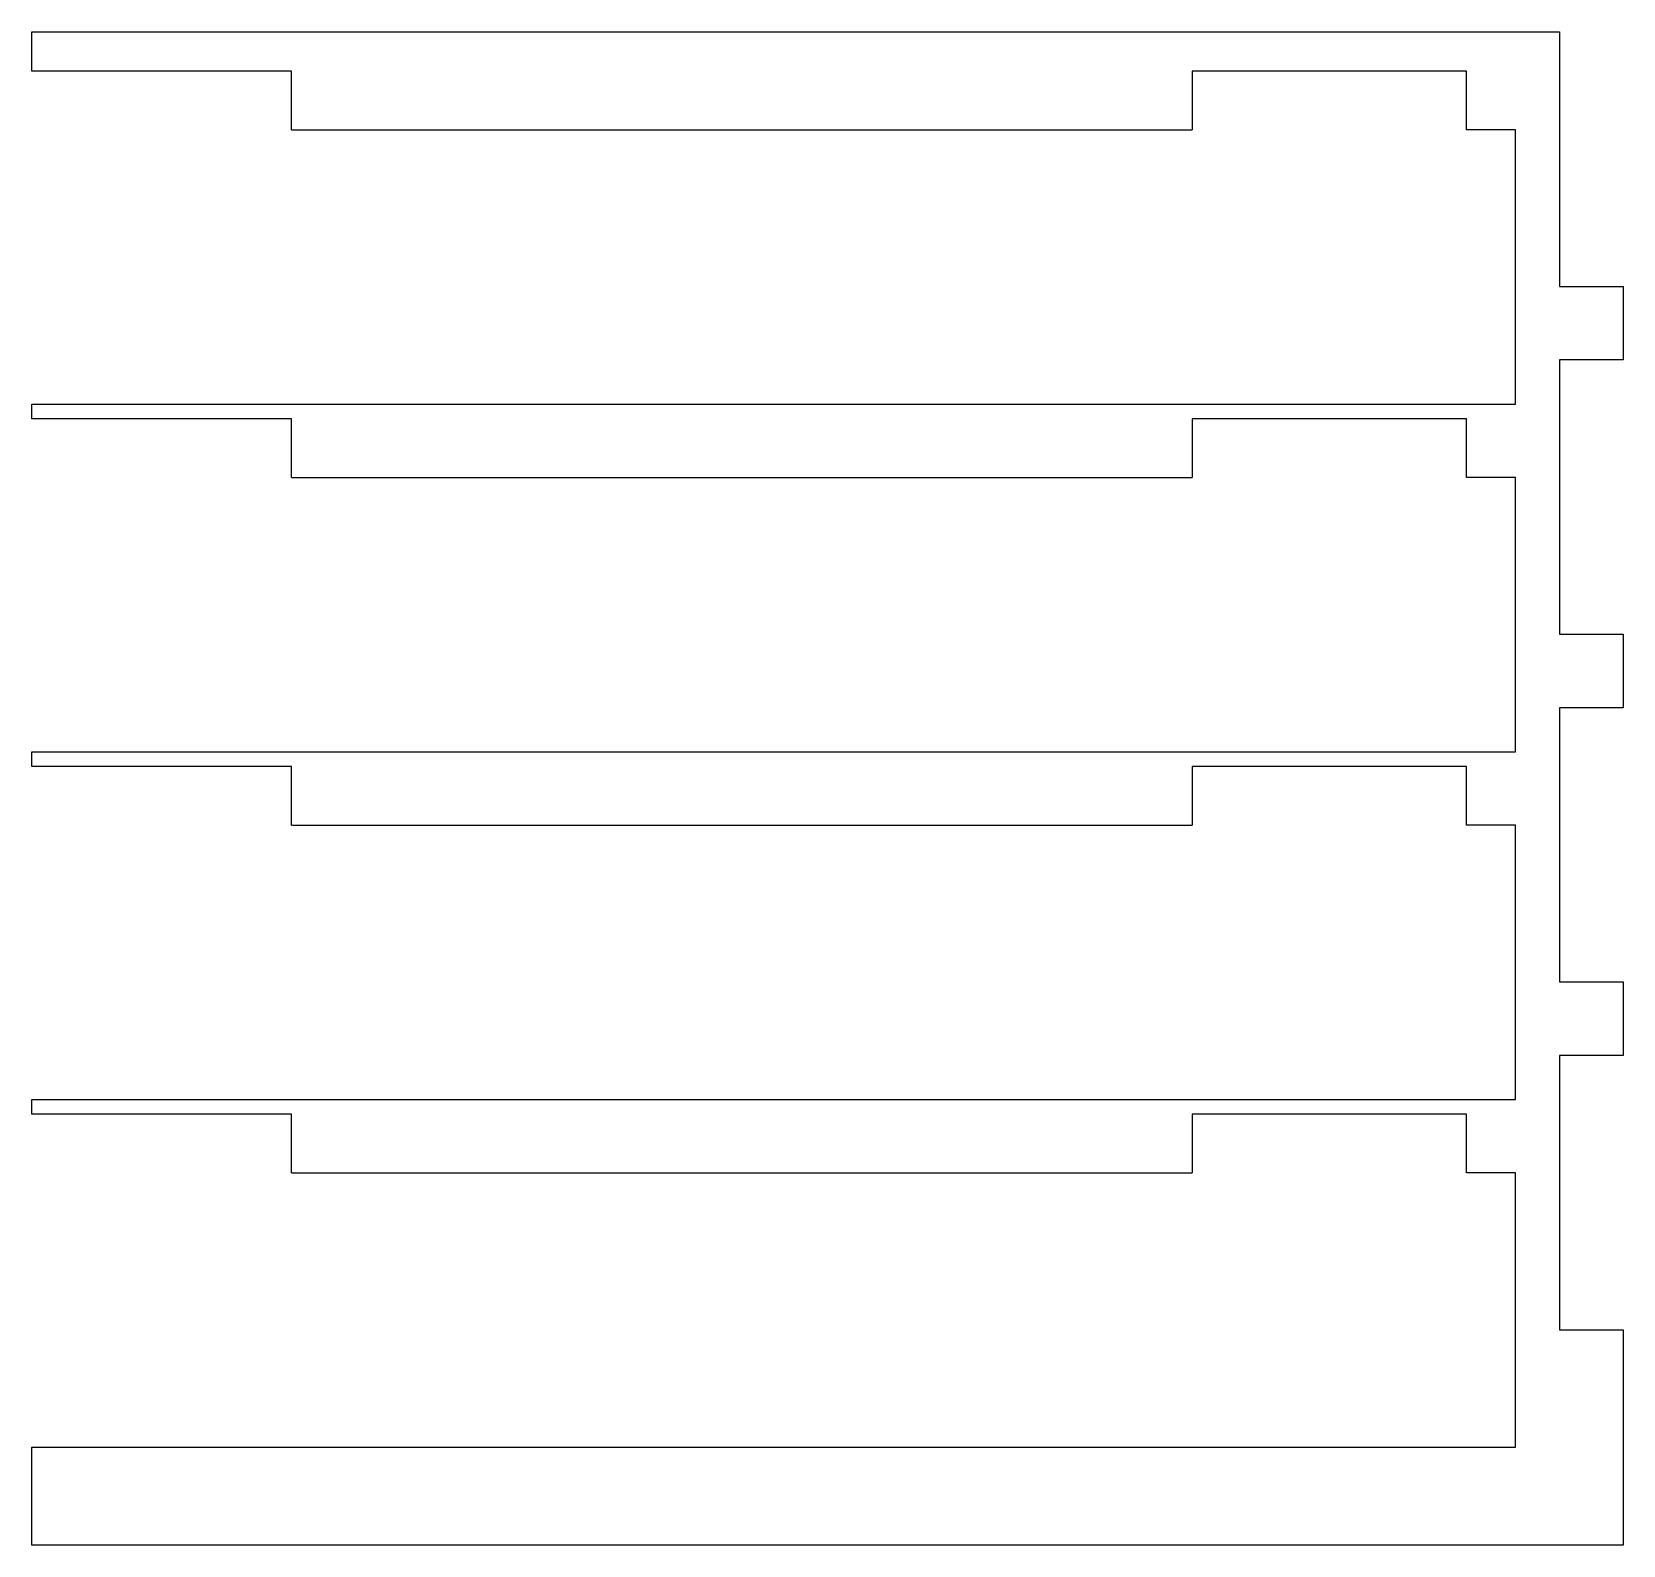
# Model space of a CAD drawing. Header units: millimetres. Extents: x 187.5 to 268.8, y -162 to -84.8.
import ezdxf

# ---------------------------------------------------------------- set-up
doc = ezdxf.new("R2010")
doc.units = ezdxf.units.MM

msp = doc.modelspace()

# ---------------------------------------------------------------- linework, layer by layer
at = {"linetype": 'CONTINUOUS'}
for p, q in [((187.5, -86.75), (187.5, -84.75)), ((187.5, -84.75), (265.5, -84.75)), ((265.5, -84.75), (265.5, -97.75)), ((200.75, -86.75), (187.5, -86.75)), ((200.75, -89.75), (200.75, -86.75)), ((260.75, -86.75), (246.75, -86.75)), ((246.75, -86.75), (246.75, -89.75)), ((260.75, -89.75), (260.75, -86.75)), ((200.75, -89.75), (246.75, -89.75)), ((263.25, -89.75), (260.75, -89.75)), ((263.25, -103.75), (263.25, -89.75)), ((265.5, -97.75), (268.75, -97.75)), ((268.75, -97.75), (268.75, -101.5)), ((268.75, -101.5), (265.5, -101.5)), ((265.5, -101.5), (265.5, -115.5)), ((187.5, -104.5), (187.5, -103.75)), ((187.5, -103.75), (263.25, -103.75)), ((200.75, -104.5), (187.5, -104.5)), ((200.75, -107.5), (200.75, -104.5)), ((260.75, -104.5), (246.75, -104.5)), ((246.75, -104.5), (246.75, -107.5)), ((260.75, -107.5), (260.75, -104.5)), ((200.75, -107.5), (246.75, -107.5)), ((263.25, -107.5), (260.75, -107.5)), ((263.25, -121.5), (263.25, -107.5)), ((265.5, -115.5), (268.75, -115.5)), ((268.75, -115.5), (268.75, -119.25)), ((268.75, -119.25), (265.5, -119.25)), ((265.5, -119.25), (265.5, -133.25)), ((187.5, -122.25), (187.5, -121.5)), ((187.5, -121.5), (263.25, -121.5)), ((200.75, -122.25), (187.5, -122.25)), ((200.75, -125.25), (200.75, -122.25)), ((260.75, -122.25), (246.75, -122.25)), ((246.75, -122.25), (246.75, -125.25)), ((260.75, -125.25), (260.75, -122.25)), ((200.75, -125.25), (246.75, -125.25)), ((263.25, -125.25), (260.75, -125.25)), ((263.25, -139.25), (263.25, -125.25)), ((265.5, -133.25), (268.75, -133.25)), ((268.75, -133.25), (268.75, -137)), ((268.75, -137), (265.5, -137)), ((265.5, -137), (265.5, -151)), ((187.5, -140), (187.5, -139.25)), ((187.5, -139.25), (263.25, -139.25)), ((200.75, -140), (187.5, -140)), ((200.75, -143), (200.75, -140)), ((260.75, -140), (246.75, -140)), ((246.75, -140), (246.75, -143)), ((260.75, -143), (260.75, -140)), ((200.75, -143), (246.75, -143)), ((263.25, -143), (260.75, -143)), ((263.25, -157), (263.25, -143)), ((265.5, -151), (268.75, -151)), ((268.75, -151), (268.75, -162)), ((187.5, -162), (187.5, -157)), ((187.5, -157), (263.25, -157)), ((268.75, -162), (187.5, -162))]:
    msp.add_line(p, q, dxfattribs=at)

doc.saveas('drawing.dxf')
